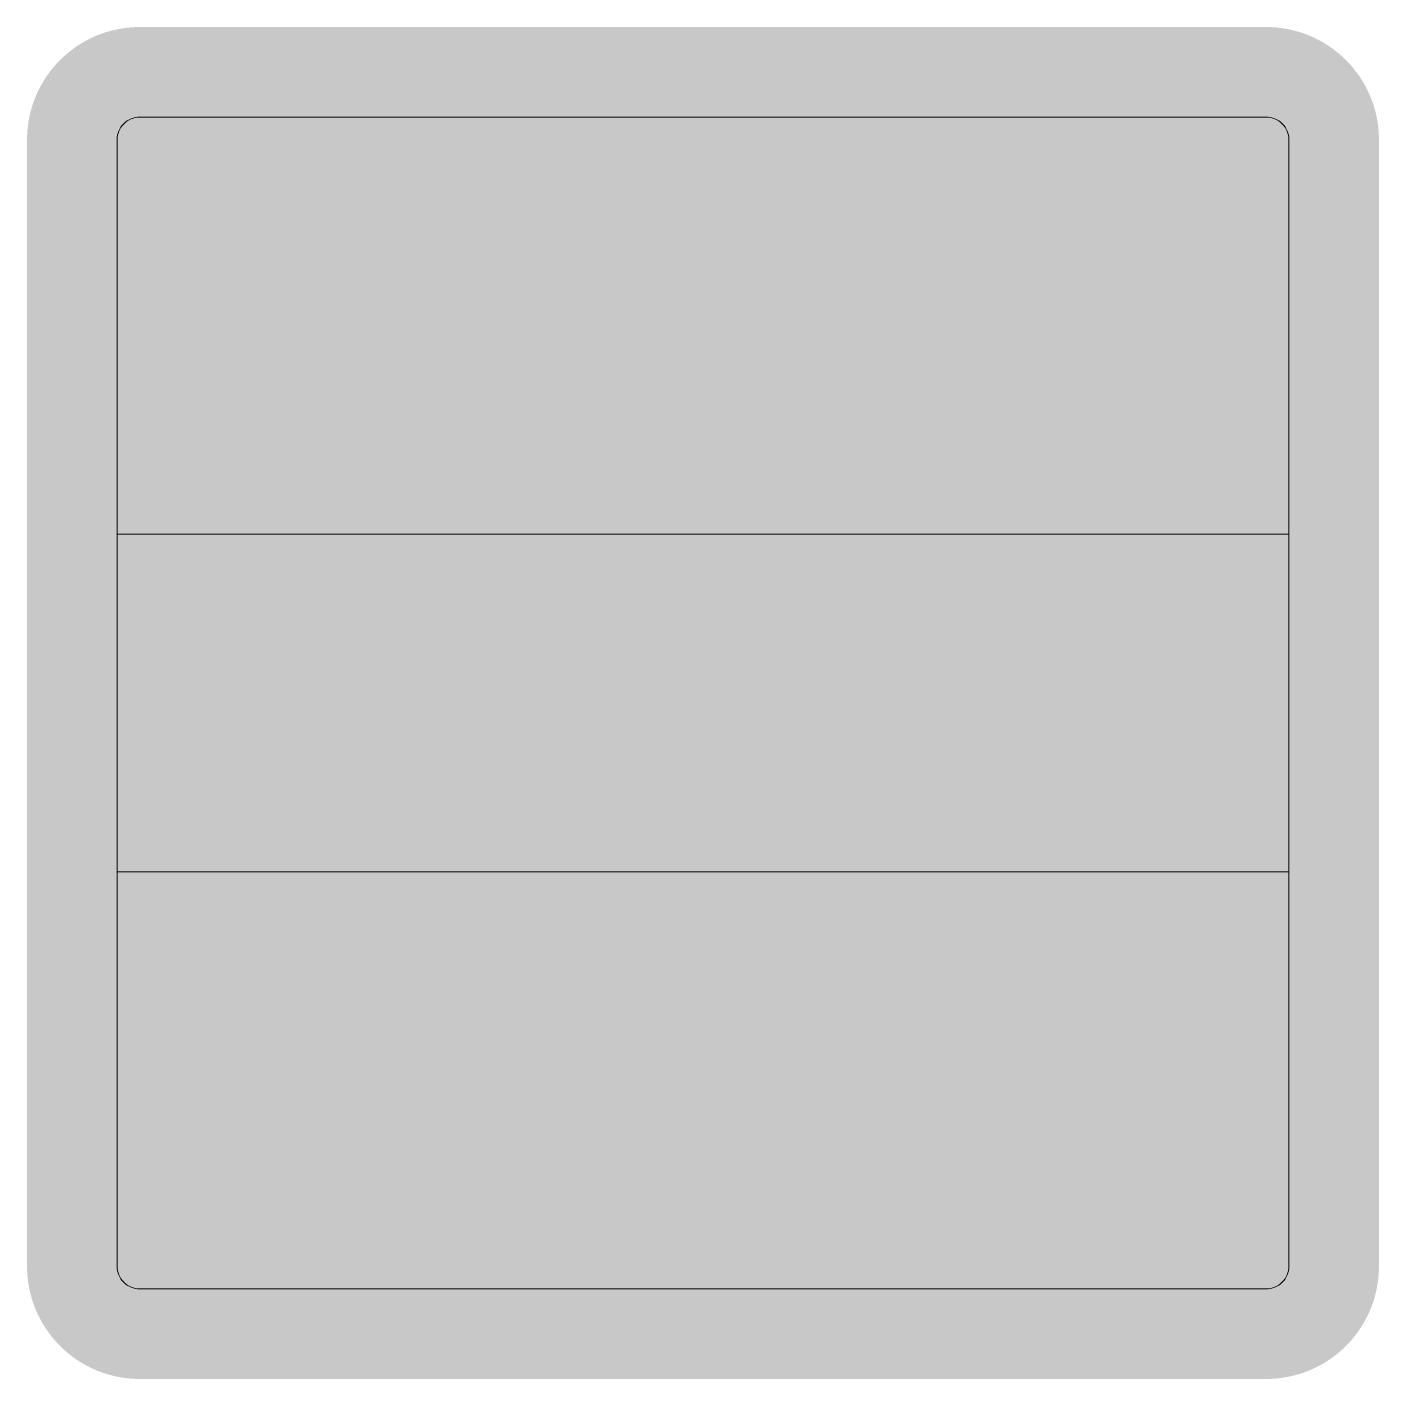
# Model space of a CAD drawing. Header units: millimetres. Extents: x -150 to 150, y 0 to 300.
import ezdxf

# ---------------------------------------------------------------- set-up
doc = ezdxf.new("R2010")
doc.units = ezdxf.units.MM

msp = doc.modelspace()

# ---------------------------------------------------------------- hatches: boundary and pattern name
at = {"lineweight": 0, "true_color": 0x1e1e1d, "extrusion": (0, 0, -1)}
h = msp.add_hatch(color=250, dxfattribs=at)
h.paths.add_polyline_path([(-150, 275), (-150, 25, 0.414214), (-125, 0), (125, 0, 0.414214), (150, 25), (150, 275, 0.414214), (125, 300), (-125, 300, 0.414214)])
h.paths.add_polyline_path([(-130, 275, -0.414214), (-125, 280), (125, 280, -0.414214), (130, 275), (130, 25, -0.414214), (125, 20), (-125, 20, -0.414214), (-130, 25)], flags=16)
at = {"lineweight": 0, "true_color": 0xf6f6f6, "extrusion": (0, 0, -1)}
for points in [[(130, 275, 0.414214), (125, 280), (-125, 280, 0.414214), (-130, 275), (-130, 187.5), (130, 187.5)], [(-130, 25, 0.414214), (-125, 20), (125, 20, 0.414214), (130, 25), (130, 112.5), (-130, 112.5)]]:
    msp.add_hatch(color=7, dxfattribs=at).paths.add_polyline_path(points)

# ---------------------------------------------------------------- linework, layer by layer
at = {"color": 7, "lineweight": 0, "true_color": 0xf6f6f6, "flags": 128}
for points in [[(-130, 275, -0.414214), (-125, 280), (125, 280, -0.414214), (130, 275), (130, 187.5), (-130, 187.5)], [(130, 25, -0.414214), (125, 20), (-125, 20, -0.414214), (-130, 25), (-130, 112.5), (130, 112.5)]]:
    msp.add_lwpolyline(points, format="xyb", close=True, dxfattribs=at)
at = {"color": 12, "lineweight": 0, "true_color": 0xcc0605, "flags": 128}
msp.add_lwpolyline([(130, 112.5), (-130, 112.5), (-130, 187.5), (130, 187.5)], close=True, dxfattribs=at)
at = {"color": 12, "lineweight": 0, "true_color": 0xcc0605}
msp.add_solid([(130, 112.5), (-130, 112.5), (130, 187.5), (-130, 187.5)], dxfattribs=at)

doc.saveas('drawing.dxf')
